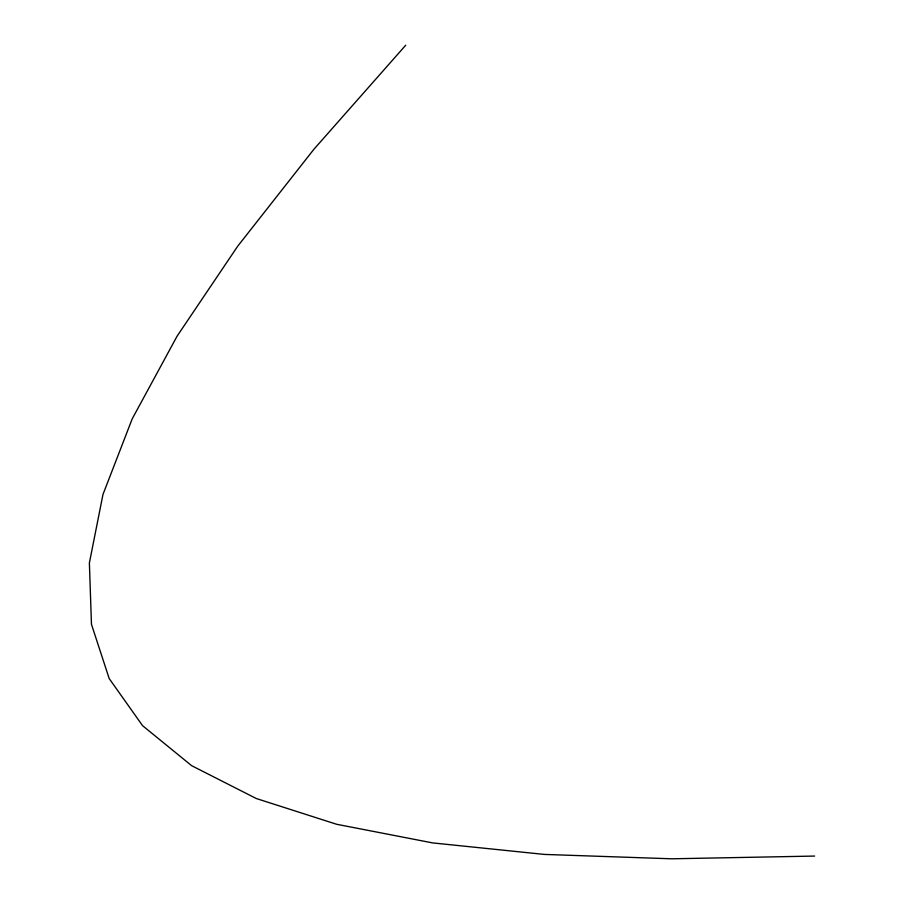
<?xml version="1.0" encoding="UTF-8"?>
<svg xmlns="http://www.w3.org/2000/svg" width="904" height="904" viewBox="0 0 904 904"><rect width="100%" height="100%" fill="white"/><g stroke="black" fill="none" stroke-linecap="round" stroke-linejoin="round"><path stroke-width="1.36" d="M405.738 45.2L313.88 149.296L237.662 246.272L177.116 336.118L132.21 418.846L102.977 494.454L89.383 562.943L91.462 624.302L109.181 678.542L142.561 725.663L191.603 765.654L256.295 798.526L336.65 824.279L432.654 842.912L544.321 854.416L671.638 858.8L814.617 856.065"/></g></svg>
